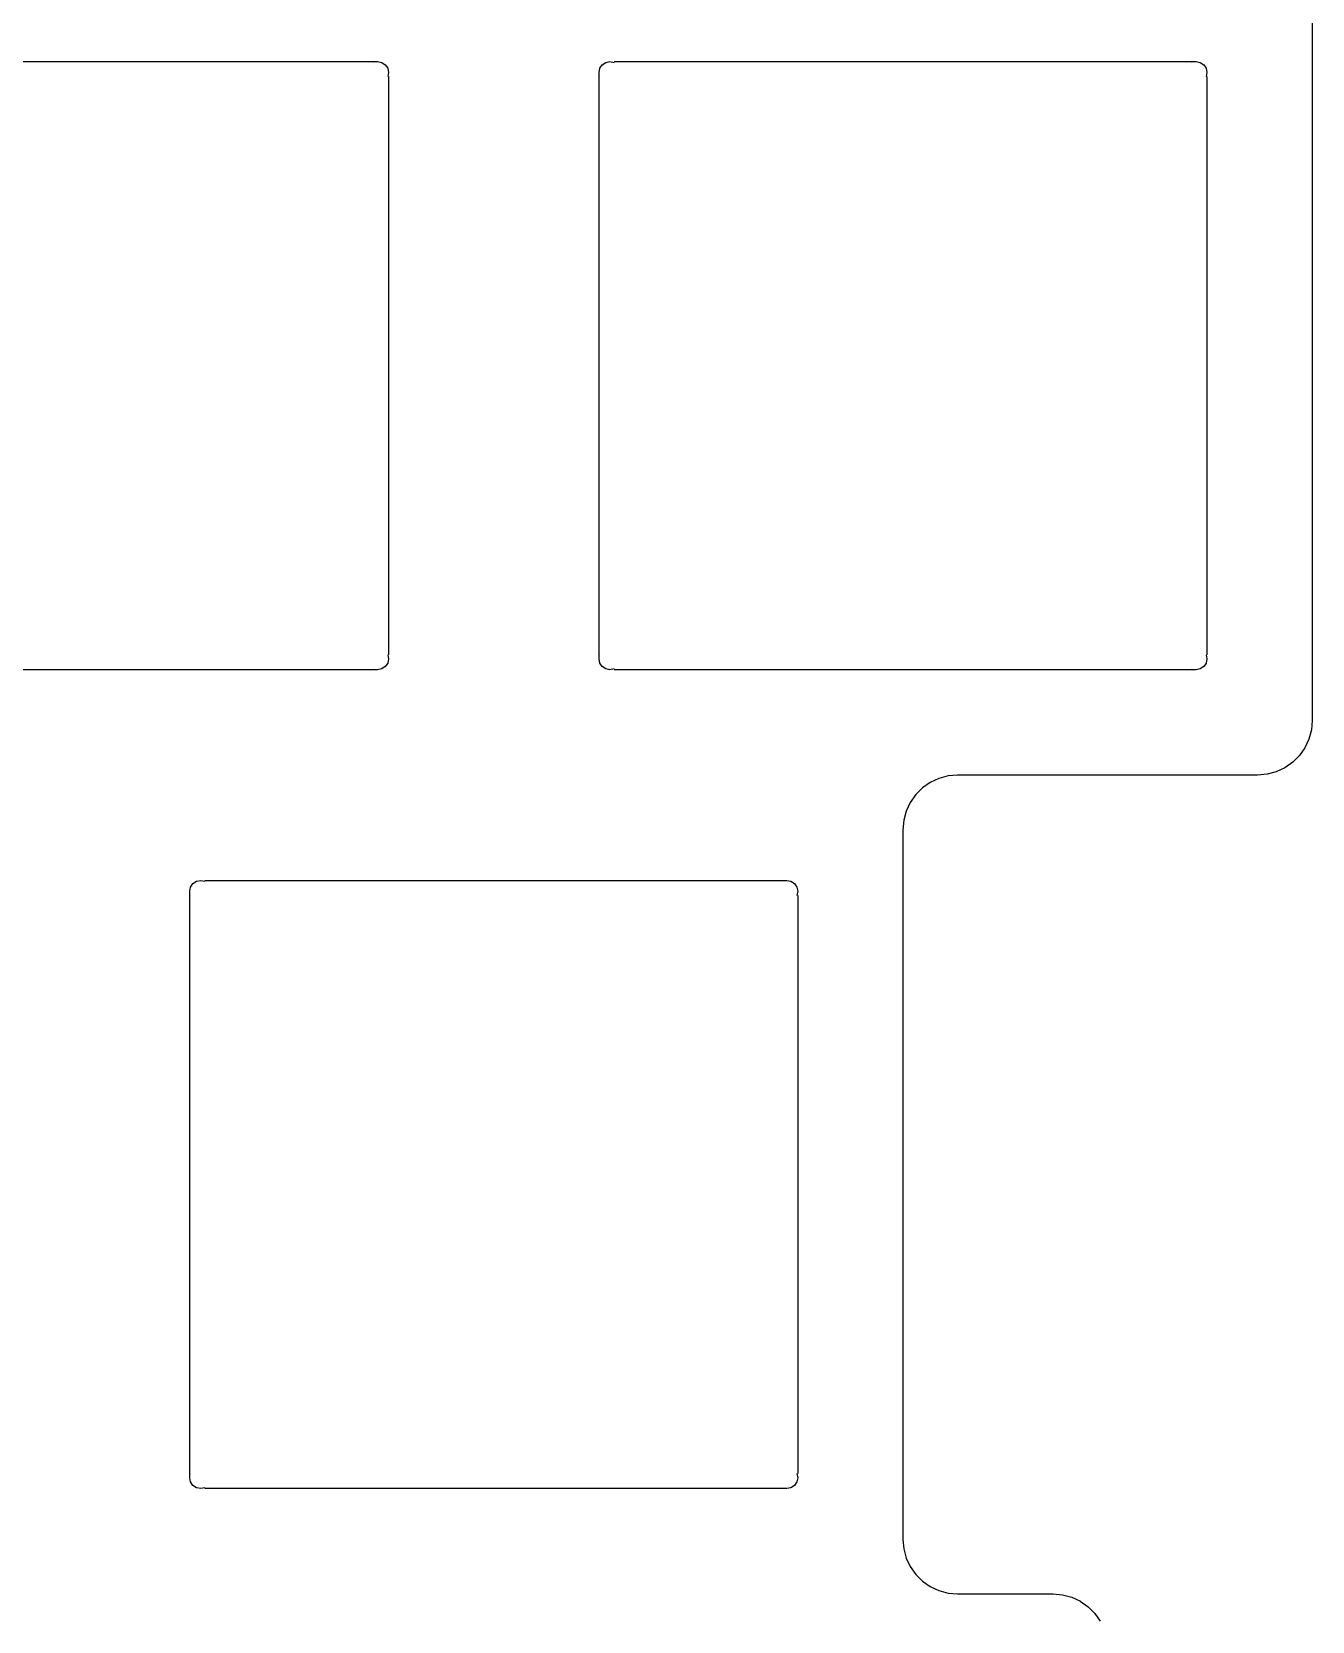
# Model space of a CAD drawing. Extents: x 55 to 248, y -167 to -34.
# Drawn here: x 208.32 to 238.12, y -103.82 to -66.84 of the extents above; entities that cross this region are included whole.
import ezdxf

# ---------------------------------------------------------------- set-up
doc = ezdxf.new("R2010")
doc.units = 0
doc.layers.add('Part__Feature1502', color=7, linetype='CONTINUOUS')

msp = doc.modelspace()

# ---------------------------------------------------------------- linework, layer by layer
at = {"layer": 'Part__Feature1502'}
for p, q in [((238.125, -63.97), (238.125, -82.8675)), ((238.125, -63.97, 1.58), (238.125, -82.8675, 1.58)), ((238.125, -63.97, 1.58), (238.125, -82.8675, 1.58)), ((238.125, -63.97), (238.125, -82.8675)), ((202.826, -67.5375), (216.274, -67.5375)), ((202.826, -67.5375, 1.58), (216.274, -67.5375, 1.58)), ((202.826, -67.5375), (216.274, -67.5375)), ((202.826, -67.5375, 1.58), (216.274, -67.5375, 1.58)), ((216.274, -67.5375), (216.371, -67.5375)), ((216.274, -67.5375, 1.58), (216.371, -67.5375, 1.58)), ((216.274, -67.5375), (216.371, -67.5375)), ((216.274, -67.5375, 1.58), (216.371, -67.5375, 1.58)), ((216.274, -67.5568), (216.274, -67.5568, 1.58)), ((216.274, -67.5568), (216.274, -67.5568, 1.58)), ((216.371, -67.5375), (216.468, -67.5568)), ((216.371, -67.5375, 1.58), (216.468, -67.5568, 1.58)), ((216.371, -67.5375), (216.371, -67.5375, 1.58)), ((216.371, -67.5375), (216.371, -67.5375, 1.58)), ((216.371, -67.5375, 1.58), (216.468, -67.5568, 1.58)), ((216.371, -67.5375), (216.468, -67.5568)), ((216.468, -67.5568), (216.551, -67.6119)), ((216.468, -67.5568, 1.58), (216.551, -67.6119, 1.58)), ((216.468, -67.5568), (216.468, -67.5568, 1.58)), ((216.468, -67.5568), (216.468, -67.5568, 1.58)), ((216.468, -67.5568, 1.58), (216.551, -67.6119, 1.58)), ((216.468, -67.5568), (216.551, -67.6119)), ((216.551, -67.6119), (216.606, -67.6943)), ((216.551, -67.6119, 1.58), (216.606, -67.6943, 1.58)), ((216.551, -67.6119), (216.551, -67.6119, 1.58)), ((216.551, -67.6119), (216.551, -67.6119, 1.58)), ((216.551, -67.6119, 1.58), (216.606, -67.6943, 1.58)), ((216.551, -67.6119), (216.606, -67.6943)), ((221.544, -67.6943), (221.599, -67.6119)), ((221.544, -67.6943, 1.58), (221.599, -67.6119, 1.58)), ((221.544, -67.6943, 1.58), (221.599, -67.6119, 1.58)), ((221.544, -67.6943), (221.599, -67.6119)), ((221.599, -67.6119), (221.682, -67.5568)), ((221.599, -67.6119, 1.58), (221.682, -67.5568, 1.58)), ((221.599, -67.6119, 1.58), (221.682, -67.5568, 1.58)), ((221.599, -67.6119), (221.682, -67.5568)), ((221.599, -67.6119), (221.599, -67.6119, 1.58)), ((221.599, -67.6119), (221.599, -67.6119, 1.58)), ((221.682, -67.5568), (221.779, -67.5375)), ((221.682, -67.5568, 1.58), (221.779, -67.5375, 1.58)), ((221.682, -67.5568, 1.58), (221.779, -67.5375, 1.58)), ((221.682, -67.5568), (221.779, -67.5375)), ((221.682, -67.5568), (221.682, -67.5568, 1.58)), ((221.682, -67.5568), (221.682, -67.5568, 1.58)), ((221.779, -67.5375), (221.876, -67.5568)), ((221.779, -67.5375, 1.58), (221.876, -67.5568, 1.58)), ((221.779, -67.5375), (221.779, -67.5375, 1.58)), ((221.779, -67.5375), (221.779, -67.5375, 1.58)), ((221.779, -67.5375, 1.58), (221.876, -67.5568, 1.58)), ((221.779, -67.5375), (221.876, -67.5568)), ((221.876, -67.5375), (235.324, -67.5375)), ((221.876, -67.5375, 1.58), (235.324, -67.5375, 1.58)), ((221.876, -67.5375), (235.324, -67.5375)), ((221.876, -67.5375, 1.58), (235.324, -67.5375, 1.58)), ((221.876, -67.5568), (221.876, -67.5568, 1.58)), ((221.876, -67.5568), (221.876, -67.5568, 1.58)), ((235.324, -67.5375), (235.421, -67.5375)), ((235.324, -67.5375, 1.58), (235.421, -67.5375, 1.58)), ((235.324, -67.5375), (235.421, -67.5375)), ((235.324, -67.5375, 1.58), (235.421, -67.5375, 1.58)), ((235.324, -67.5568), (235.324, -67.5568, 1.58)), ((235.324, -67.5568), (235.324, -67.5568, 1.58)), ((235.421, -67.5375), (235.518, -67.5568)), ((235.421, -67.5375, 1.58), (235.518, -67.5568, 1.58)), ((235.421, -67.5375), (235.421, -67.5375, 1.58)), ((235.421, -67.5375), (235.421, -67.5375, 1.58)), ((235.421, -67.5375, 1.58), (235.518, -67.5568, 1.58)), ((235.421, -67.5375), (235.518, -67.5568)), ((235.518, -67.5568), (235.601, -67.6119)), ((235.518, -67.5568, 1.58), (235.601, -67.6119, 1.58)), ((235.518, -67.5568), (235.518, -67.5568, 1.58)), ((235.518, -67.5568), (235.518, -67.5568, 1.58)), ((235.518, -67.5568, 1.58), (235.601, -67.6119, 1.58)), ((235.518, -67.5568), (235.601, -67.6119)), ((235.601, -67.6119), (235.656, -67.6943)), ((235.601, -67.6119, 1.58), (235.656, -67.6943, 1.58)), ((235.601, -67.6119), (235.601, -67.6119, 1.58)), ((235.601, -67.6119), (235.601, -67.6119, 1.58)), ((235.601, -67.6119, 1.58), (235.656, -67.6943, 1.58)), ((235.601, -67.6119), (235.656, -67.6943)), ((216.606, -67.6943), (216.625, -67.7915)), ((216.606, -67.6943, 1.58), (216.625, -67.7915, 1.58)), ((216.606, -67.6943), (216.606, -67.6943, 1.58)), ((216.606, -67.6943), (216.606, -67.6943, 1.58)), ((216.606, -67.6943, 1.58), (216.625, -67.7915, 1.58)), ((216.606, -67.6943), (216.625, -67.7915)), ((216.625, -67.7915), (216.606, -67.8887)), ((216.625, -67.7915, 1.58), (216.606, -67.8887, 1.58)), ((216.625, -67.7915, 1.58), (216.606, -67.8887, 1.58)), ((216.625, -67.7915), (216.606, -67.8887)), ((216.606, -67.8887), (216.606, -67.8887, 1.58)), ((216.606, -67.8887), (216.606, -67.8887, 1.58)), ((216.625, -67.7915), (216.625, -67.7915, 1.58)), ((216.625, -67.7915), (216.625, -67.7915, 1.58)), ((216.625, -67.8887), (216.625, -81.3363)), ((216.625, -67.8887, 1.58), (216.625, -81.3363, 1.58)), ((216.625, -67.8887), (216.625, -81.3363)), ((216.625, -67.8887, 1.58), (216.625, -81.3363, 1.58)), ((221.525, -67.7915), (221.544, -67.6943)), ((221.525, -67.7915, 1.58), (221.544, -67.6943, 1.58)), ((221.525, -67.7915, 1.58), (221.544, -67.6943, 1.58)), ((221.525, -67.7915), (221.544, -67.6943)), ((221.525, -67.8887), (221.525, -67.7915)), ((221.525, -67.8887, 1.58), (221.525, -67.7915, 1.58)), ((221.525, -67.8887), (221.525, -67.7915)), ((221.525, -67.8887, 1.58), (221.525, -67.7915, 1.58)), ((221.525, -67.7915), (221.525, -67.7915, 1.58)), ((221.525, -67.7915), (221.525, -67.7915, 1.58)), ((221.525, -81.3363), (221.525, -67.8887)), ((221.525, -81.3363, 1.58), (221.525, -67.8887, 1.58)), ((221.525, -81.3363), (221.525, -67.8887)), ((221.525, -81.3363, 1.58), (221.525, -67.8887, 1.58)), ((221.544, -67.6943), (221.544, -67.6943, 1.58)), ((221.544, -67.6943), (221.544, -67.6943, 1.58)), ((221.544, -67.8887), (221.544, -67.8887, 1.58)), ((221.544, -67.8887), (221.544, -67.8887, 1.58)), ((235.656, -67.6943), (235.675, -67.7915)), ((235.656, -67.6943, 1.58), (235.675, -67.7915, 1.58)), ((235.656, -67.6943), (235.656, -67.6943, 1.58)), ((235.656, -67.6943), (235.656, -67.6943, 1.58)), ((235.656, -67.6943, 1.58), (235.675, -67.7915, 1.58)), ((235.656, -67.6943), (235.675, -67.7915)), ((235.675, -67.7915), (235.656, -67.8887)), ((235.675, -67.7915, 1.58), (235.656, -67.8887, 1.58)), ((235.675, -67.7915, 1.58), (235.656, -67.8887, 1.58)), ((235.675, -67.7915), (235.656, -67.8887)), ((235.656, -67.8887), (235.656, -67.8887, 1.58)), ((235.656, -67.8887), (235.656, -67.8887, 1.58)), ((235.675, -67.7915), (235.675, -67.7915, 1.58)), ((235.675, -67.7915), (235.675, -67.7915, 1.58)), ((235.675, -67.8887), (235.675, -81.3363)), ((235.675, -67.8887, 1.58), (235.675, -81.3363, 1.58)), ((235.675, -67.8887), (235.675, -81.3363)), ((235.675, -67.8887, 1.58), (235.675, -81.3363, 1.58)), ((216.606, -81.3363), (216.625, -81.4335)), ((216.606, -81.3363, 1.58), (216.625, -81.4335, 1.58)), ((216.606, -81.3363), (216.606, -81.3363, 1.58)), ((216.606, -81.3363), (216.606, -81.3363, 1.58)), ((216.606, -81.3363, 1.58), (216.625, -81.4335, 1.58)), ((216.606, -81.3363), (216.625, -81.4335)), ((221.525, -81.4335), (221.525, -81.3363)), ((221.525, -81.4335, 1.58), (221.525, -81.3363, 1.58)), ((221.525, -81.4335), (221.525, -81.3363)), ((221.525, -81.4335, 1.58), (221.525, -81.3363, 1.58)), ((221.544, -81.3363), (221.544, -81.3363, 1.58)), ((221.544, -81.3363), (221.544, -81.3363, 1.58)), ((235.656, -81.3363), (235.675, -81.4335)), ((235.656, -81.3363, 1.58), (235.675, -81.4335, 1.58)), ((235.656, -81.3363), (235.656, -81.3363, 1.58)), ((235.656, -81.3363), (235.656, -81.3363, 1.58)), ((235.656, -81.3363, 1.58), (235.675, -81.4335, 1.58)), ((235.656, -81.3363), (235.675, -81.4335)), ((216.274, -81.6875), (202.826, -81.6875)), ((216.274, -81.6875, 1.58), (202.826, -81.6875, 1.58)), ((216.274, -81.6875), (202.826, -81.6875)), ((216.274, -81.6875, 1.58), (202.826, -81.6875, 1.58)), ((216.274, -81.6682), (216.274, -81.6682, 1.58)), ((216.274, -81.6682), (216.274, -81.6682, 1.58)), ((216.371, -81.6875), (216.274, -81.6875)), ((216.371, -81.6875, 1.58), (216.274, -81.6875, 1.58)), ((216.371, -81.6875), (216.274, -81.6875)), ((216.371, -81.6875, 1.58), (216.274, -81.6875, 1.58)), ((216.468, -81.6682), (216.371, -81.6875)), ((216.468, -81.6682, 1.58), (216.371, -81.6875, 1.58)), ((216.468, -81.6682, 1.58), (216.371, -81.6875, 1.58)), ((216.468, -81.6682), (216.371, -81.6875)), ((216.371, -81.6875), (216.371, -81.6875, 1.58)), ((216.371, -81.6875), (216.371, -81.6875, 1.58)), ((216.551, -81.6131), (216.468, -81.6682)), ((216.551, -81.6131, 1.58), (216.468, -81.6682, 1.58)), ((216.551, -81.6131, 1.58), (216.468, -81.6682, 1.58)), ((216.551, -81.6131), (216.468, -81.6682)), ((216.468, -81.6682), (216.468, -81.6682, 1.58)), ((216.468, -81.6682), (216.468, -81.6682, 1.58)), ((216.606, -81.5307), (216.551, -81.6131)), ((216.606, -81.5307, 1.58), (216.551, -81.6131, 1.58)), ((216.606, -81.5307, 1.58), (216.551, -81.6131, 1.58)), ((216.606, -81.5307), (216.551, -81.6131)), ((216.551, -81.6131), (216.551, -81.6131, 1.58)), ((216.551, -81.6131), (216.551, -81.6131, 1.58)), ((216.625, -81.4335), (216.606, -81.5307)), ((216.625, -81.4335, 1.58), (216.606, -81.5307, 1.58)), ((216.625, -81.4335, 1.58), (216.606, -81.5307, 1.58)), ((216.625, -81.4335), (216.606, -81.5307)), ((216.606, -81.5307), (216.606, -81.5307, 1.58)), ((216.606, -81.5307), (216.606, -81.5307, 1.58)), ((216.625, -81.4335), (216.625, -81.4335, 1.58)), ((216.625, -81.4335), (216.625, -81.4335, 1.58)), ((221.544, -81.5307), (221.525, -81.4335)), ((221.544, -81.5307, 1.58), (221.525, -81.4335, 1.58)), ((221.544, -81.5307, 1.58), (221.525, -81.4335, 1.58)), ((221.525, -81.4335), (221.525, -81.4335, 1.58)), ((221.544, -81.5307), (221.525, -81.4335)), ((221.525, -81.4335), (221.525, -81.4335, 1.58)), ((221.599, -81.6131), (221.544, -81.5307)), ((221.599, -81.6131, 1.58), (221.544, -81.5307, 1.58)), ((221.599, -81.6131, 1.58), (221.544, -81.5307, 1.58)), ((221.544, -81.5307), (221.544, -81.5307, 1.58)), ((221.599, -81.6131), (221.544, -81.5307)), ((221.544, -81.5307), (221.544, -81.5307, 1.58)), ((221.682, -81.6682), (221.599, -81.6131)), ((221.682, -81.6682, 1.58), (221.599, -81.6131, 1.58)), ((221.682, -81.6682, 1.58), (221.599, -81.6131, 1.58)), ((221.599, -81.6131), (221.599, -81.6131, 1.58)), ((221.682, -81.6682), (221.599, -81.6131)), ((221.599, -81.6131), (221.599, -81.6131, 1.58)), ((221.779, -81.6875), (221.682, -81.6682)), ((221.779, -81.6875, 1.58), (221.682, -81.6682, 1.58)), ((221.779, -81.6875, 1.58), (221.682, -81.6682, 1.58)), ((221.682, -81.6682), (221.682, -81.6682, 1.58)), ((221.779, -81.6875), (221.682, -81.6682)), ((221.682, -81.6682), (221.682, -81.6682, 1.58)), ((221.876, -81.6682), (221.779, -81.6875)), ((221.876, -81.6682, 1.58), (221.779, -81.6875, 1.58)), ((221.876, -81.6682, 1.58), (221.779, -81.6875, 1.58)), ((221.876, -81.6682), (221.779, -81.6875)), ((221.779, -81.6875), (221.779, -81.6875, 1.58)), ((221.779, -81.6875), (221.779, -81.6875, 1.58)), ((221.876, -81.6682), (221.876, -81.6682, 1.58)), ((221.876, -81.6682), (221.876, -81.6682, 1.58)), ((235.324, -81.6875), (221.876, -81.6875)), ((235.324, -81.6875, 1.58), (221.876, -81.6875, 1.58)), ((235.324, -81.6875), (221.876, -81.6875)), ((235.324, -81.6875, 1.58), (221.876, -81.6875, 1.58)), ((235.324, -81.6682), (235.324, -81.6682, 1.58)), ((235.324, -81.6682), (235.324, -81.6682, 1.58)), ((235.421, -81.6875), (235.324, -81.6875)), ((235.421, -81.6875, 1.58), (235.324, -81.6875, 1.58)), ((235.421, -81.6875), (235.324, -81.6875)), ((235.421, -81.6875, 1.58), (235.324, -81.6875, 1.58)), ((235.518, -81.6682), (235.421, -81.6875)), ((235.518, -81.6682, 1.58), (235.421, -81.6875, 1.58)), ((235.518, -81.6682, 1.58), (235.421, -81.6875, 1.58)), ((235.518, -81.6682), (235.421, -81.6875)), ((235.421, -81.6875), (235.421, -81.6875, 1.58)), ((235.421, -81.6875), (235.421, -81.6875, 1.58)), ((235.601, -81.6131), (235.518, -81.6682)), ((235.601, -81.6131, 1.58), (235.518, -81.6682, 1.58)), ((235.601, -81.6131, 1.58), (235.518, -81.6682, 1.58)), ((235.601, -81.6131), (235.518, -81.6682)), ((235.518, -81.6682), (235.518, -81.6682, 1.58)), ((235.518, -81.6682), (235.518, -81.6682, 1.58)), ((235.656, -81.5307), (235.601, -81.6131)), ((235.656, -81.5307, 1.58), (235.601, -81.6131, 1.58)), ((235.656, -81.5307, 1.58), (235.601, -81.6131, 1.58)), ((235.656, -81.5307), (235.601, -81.6131)), ((235.601, -81.6131), (235.601, -81.6131, 1.58)), ((235.601, -81.6131), (235.601, -81.6131, 1.58)), ((235.675, -81.4335), (235.656, -81.5307)), ((235.675, -81.4335, 1.58), (235.656, -81.5307, 1.58)), ((235.675, -81.4335, 1.58), (235.656, -81.5307, 1.58)), ((235.675, -81.4335), (235.656, -81.5307)), ((235.656, -81.5307), (235.656, -81.5307, 1.58)), ((235.656, -81.5307), (235.656, -81.5307, 1.58)), ((235.675, -81.4335), (235.675, -81.4335, 1.58)), ((235.675, -81.4335), (235.675, -81.4335, 1.58)), ((238.106, -83.088), (238.048, -83.3019)), ((238.106, -83.088, 1.58), (238.048, -83.3019, 1.58)), ((238.106, -83.088, 1.58), (238.048, -83.3019, 1.58)), ((238.106, -83.088), (238.048, -83.3019)), ((238.125, -82.8675), (238.106, -83.088)), ((238.125, -82.8675, 1.58), (238.106, -83.088, 1.58)), ((238.125, -82.8675, 1.58), (238.106, -83.088, 1.58)), ((238.125, -82.8675), (238.106, -83.088)), ((238.106, -83.088), (238.106, -83.088, 1.58)), ((238.106, -83.088), (238.106, -83.088, 1.58)), ((238.125, -82.8675), (238.125, -82.8675, 1.58)), ((238.125, -82.8675), (238.125, -82.8675, 1.58)), ((237.955, -83.5025), (237.828, -83.6838)), ((237.955, -83.5025, 1.58), (237.828, -83.6838, 1.58)), ((237.955, -83.5025, 1.58), (237.828, -83.6838, 1.58)), ((237.955, -83.5025), (237.828, -83.6838)), ((238.048, -83.3019), (237.955, -83.5025)), ((238.048, -83.3019, 1.58), (237.955, -83.5025, 1.58)), ((238.048, -83.3019, 1.58), (237.955, -83.5025, 1.58)), ((238.048, -83.3019), (237.955, -83.5025)), ((237.955, -83.5025), (237.955, -83.5025, 1.58)), ((237.955, -83.5025), (237.955, -83.5025, 1.58)), ((238.048, -83.3019), (238.048, -83.3019, 1.58)), ((238.048, -83.3019), (238.048, -83.3019, 1.58)), ((237.671, -83.8404), (237.49, -83.9674)), ((237.671, -83.8404, 1.58), (237.49, -83.9674, 1.58)), ((237.671, -83.8404, 1.58), (237.49, -83.9674, 1.58)), ((237.671, -83.8404), (237.49, -83.9674)), ((237.828, -83.6838), (237.671, -83.8404)), ((237.828, -83.6838, 1.58), (237.671, -83.8404, 1.58)), ((237.828, -83.6838, 1.58), (237.671, -83.8404, 1.58)), ((237.828, -83.6838), (237.671, -83.8404)), ((237.671, -83.8404), (237.671, -83.8404, 1.58)), ((237.671, -83.8404), (237.671, -83.8404, 1.58)), ((237.828, -83.6838), (237.828, -83.6838, 1.58)), ((237.828, -83.6838), (237.828, -83.6838, 1.58)), ((229.235, -84.3076), (229.054, -84.4346)), ((229.235, -84.3076, 1.58), (229.054, -84.4346, 1.58)), ((229.235, -84.3076, 1.58), (229.054, -84.4346, 1.58)), ((229.235, -84.3076), (229.054, -84.4346)), ((229.436, -84.2141), (229.235, -84.3076)), ((229.436, -84.2141, 1.58), (229.235, -84.3076, 1.58)), ((229.436, -84.2141, 1.58), (229.235, -84.3076, 1.58)), ((229.436, -84.2141), (229.235, -84.3076)), ((229.235, -84.3076), (229.235, -84.3076, 1.58)), ((229.235, -84.3076), (229.235, -84.3076, 1.58)), ((229.649, -84.1568), (229.436, -84.2141)), ((229.649, -84.1568, 1.58), (229.436, -84.2141, 1.58)), ((229.649, -84.1568, 1.58), (229.436, -84.2141, 1.58)), ((229.649, -84.1568), (229.436, -84.2141)), ((229.436, -84.2141), (229.436, -84.2141, 1.58)), ((229.436, -84.2141), (229.436, -84.2141, 1.58)), ((229.87, -84.1375), (229.649, -84.1568)), ((229.87, -84.1375, 1.58), (229.649, -84.1568, 1.58)), ((229.87, -84.1375, 1.58), (229.649, -84.1568, 1.58)), ((229.87, -84.1375), (229.649, -84.1568)), ((229.649, -84.1568), (229.649, -84.1568, 1.58)), ((229.649, -84.1568), (229.649, -84.1568, 1.58)), ((236.855, -84.1375), (229.87, -84.1375)), ((236.855, -84.1375, 1.58), (229.87, -84.1375, 1.58)), ((236.855, -84.1375, 1.58), (229.87, -84.1375, 1.58)), ((229.87, -84.1375), (229.87, -84.1375, 1.58)), ((236.855, -84.1375), (229.87, -84.1375)), ((229.87, -84.1375), (229.87, -84.1375, 1.58)), ((237.076, -84.1182), (236.855, -84.1375)), ((237.076, -84.1182, 1.58), (236.855, -84.1375, 1.58)), ((237.076, -84.1182, 1.58), (236.855, -84.1375, 1.58)), ((237.076, -84.1182), (236.855, -84.1375)), ((236.855, -84.1375), (236.855, -84.1375, 1.58)), ((236.855, -84.1375), (236.855, -84.1375, 1.58)), ((237.289, -84.0609), (237.076, -84.1182)), ((237.289, -84.0609, 1.58), (237.076, -84.1182, 1.58)), ((237.289, -84.0609, 1.58), (237.076, -84.1182, 1.58)), ((237.289, -84.0609), (237.076, -84.1182)), ((237.076, -84.1182), (237.076, -84.1182, 1.58)), ((237.076, -84.1182), (237.076, -84.1182, 1.58)), ((237.49, -83.9674), (237.289, -84.0609)), ((237.49, -83.9674, 1.58), (237.289, -84.0609, 1.58)), ((237.49, -83.9674, 1.58), (237.289, -84.0609, 1.58)), ((237.49, -83.9674), (237.289, -84.0609)), ((237.289, -84.0609), (237.289, -84.0609, 1.58)), ((237.289, -84.0609), (237.289, -84.0609, 1.58)), ((237.49, -83.9674), (237.49, -83.9674, 1.58)), ((237.49, -83.9674), (237.49, -83.9674, 1.58)), ((228.897, -84.5912), (228.77, -84.7725)), ((228.897, -84.5912, 1.58), (228.77, -84.7725, 1.58)), ((228.897, -84.5912, 1.58), (228.77, -84.7725, 1.58)), ((228.897, -84.5912), (228.77, -84.7725)), ((229.054, -84.4346), (228.897, -84.5912)), ((229.054, -84.4346, 1.58), (228.897, -84.5912, 1.58)), ((229.054, -84.4346, 1.58), (228.897, -84.5912, 1.58)), ((229.054, -84.4346), (228.897, -84.5912)), ((228.897, -84.5912), (228.897, -84.5912, 1.58)), ((228.897, -84.5912), (228.897, -84.5912, 1.58)), ((229.054, -84.4346), (229.054, -84.4346, 1.58)), ((229.054, -84.4346), (229.054, -84.4346, 1.58)), ((228.677, -84.9731), (228.619, -85.187)), ((228.677, -84.9731, 1.58), (228.619, -85.187, 1.58)), ((228.677, -84.9731, 1.58), (228.619, -85.187, 1.58)), ((228.677, -84.9731), (228.619, -85.187)), ((228.77, -84.7725), (228.677, -84.9731)), ((228.77, -84.7725, 1.58), (228.677, -84.9731, 1.58)), ((228.77, -84.7725, 1.58), (228.677, -84.9731, 1.58)), ((228.77, -84.7725), (228.677, -84.9731)), ((228.677, -84.9731), (228.677, -84.9731, 1.58)), ((228.677, -84.9731), (228.677, -84.9731, 1.58)), ((228.77, -84.7725), (228.77, -84.7725, 1.58)), ((228.77, -84.7725), (228.77, -84.7725, 1.58)), ((228.619, -85.187), (228.6, -85.4075)), ((228.619, -85.187, 1.58), (228.6, -85.4075, 1.58)), ((228.619, -85.187, 1.58), (228.6, -85.4075, 1.58)), ((228.619, -85.187), (228.6, -85.4075)), ((228.6, -85.4075), (228.6, -101.918)), ((228.6, -85.4075, 1.58), (228.6, -101.918, 1.58)), ((228.6, -85.4075), (228.6, -85.4075, 1.58)), ((228.6, -85.4075), (228.6, -85.4075, 1.58)), ((228.6, -85.4075, 1.58), (228.6, -101.918, 1.58)), ((228.6, -85.4075), (228.6, -101.918)), ((228.619, -85.187), (228.619, -85.187, 1.58)), ((228.619, -85.187), (228.619, -85.187, 1.58)), ((212, -86.8415), (212.019, -86.7443)), ((212, -86.8415, 1.58), (212.019, -86.7443, 1.58)), ((212, -86.8415, 1.58), (212.019, -86.7443, 1.58)), ((212, -86.8415), (212.019, -86.7443)), ((212, -86.9387), (212, -86.8415)), ((212, -86.9387, 1.58), (212, -86.8415, 1.58)), ((212, -86.9387), (212, -86.8415)), ((212, -86.9387, 1.58), (212, -86.8415, 1.58)), ((212, -86.8415), (212, -86.8415, 1.58)), ((212, -86.8415), (212, -86.8415, 1.58)), ((212.019, -86.7443), (212.074, -86.6619)), ((212.019, -86.7443, 1.58), (212.074, -86.6619, 1.58)), ((212.019, -86.7443, 1.58), (212.074, -86.6619, 1.58)), ((212.019, -86.7443), (212.074, -86.6619)), ((212.019, -86.7443), (212.019, -86.7443, 1.58)), ((212.019, -86.7443), (212.019, -86.7443, 1.58)), ((212.074, -86.6619), (212.157, -86.6068)), ((212.074, -86.6619, 1.58), (212.157, -86.6068, 1.58)), ((212.074, -86.6619, 1.58), (212.157, -86.6068, 1.58)), ((212.074, -86.6619), (212.157, -86.6068)), ((212.074, -86.6619), (212.074, -86.6619, 1.58)), ((212.074, -86.6619), (212.074, -86.6619, 1.58)), ((212.157, -86.6068), (212.254, -86.5875)), ((212.157, -86.6068, 1.58), (212.254, -86.5875, 1.58)), ((212.157, -86.6068, 1.58), (212.254, -86.5875, 1.58)), ((212.157, -86.6068), (212.254, -86.5875)), ((212.157, -86.6068), (212.157, -86.6068, 1.58)), ((212.157, -86.6068), (212.157, -86.6068, 1.58)), ((212.254, -86.5875), (212.351, -86.6068)), ((212.254, -86.5875, 1.58), (212.351, -86.6068, 1.58)), ((212.254, -86.5875), (212.254, -86.5875, 1.58)), ((212.254, -86.5875), (212.254, -86.5875, 1.58)), ((212.254, -86.5875, 1.58), (212.351, -86.6068, 1.58)), ((212.254, -86.5875), (212.351, -86.6068)), ((212.351, -86.5875), (225.799, -86.5875)), ((212.351, -86.5875, 1.58), (225.799, -86.5875, 1.58)), ((212.351, -86.5875), (225.799, -86.5875)), ((212.351, -86.5875, 1.58), (225.799, -86.5875, 1.58)), ((212.351, -86.6068), (212.351, -86.6068, 1.58)), ((212.351, -86.6068), (212.351, -86.6068, 1.58)), ((225.799, -86.5875), (225.896, -86.5875)), ((225.799, -86.5875, 1.58), (225.896, -86.5875, 1.58)), ((225.799, -86.5875), (225.896, -86.5875)), ((225.799, -86.5875, 1.58), (225.896, -86.5875, 1.58)), ((225.799, -86.6068), (225.799, -86.6068, 1.58)), ((225.799, -86.6068), (225.799, -86.6068, 1.58)), ((225.896, -86.5875), (225.993, -86.6068)), ((225.896, -86.5875, 1.58), (225.993, -86.6068, 1.58)), ((225.896, -86.5875), (225.896, -86.5875, 1.58)), ((225.896, -86.5875), (225.896, -86.5875, 1.58)), ((225.896, -86.5875, 1.58), (225.993, -86.6068, 1.58)), ((225.896, -86.5875), (225.993, -86.6068)), ((225.993, -86.6068), (226.076, -86.6619)), ((225.993, -86.6068, 1.58), (226.076, -86.6619, 1.58)), ((225.993, -86.6068), (225.993, -86.6068, 1.58)), ((225.993, -86.6068), (225.993, -86.6068, 1.58)), ((225.993, -86.6068, 1.58), (226.076, -86.6619, 1.58)), ((225.993, -86.6068), (226.076, -86.6619)), ((226.076, -86.6619), (226.131, -86.7443)), ((226.076, -86.6619, 1.58), (226.131, -86.7443, 1.58)), ((226.076, -86.6619), (226.076, -86.6619, 1.58)), ((226.076, -86.6619), (226.076, -86.6619, 1.58)), ((226.076, -86.6619, 1.58), (226.131, -86.7443, 1.58)), ((226.076, -86.6619), (226.131, -86.7443)), ((226.131, -86.7443), (226.15, -86.8415)), ((226.131, -86.7443, 1.58), (226.15, -86.8415, 1.58)), ((226.131, -86.7443), (226.131, -86.7443, 1.58)), ((226.131, -86.7443), (226.131, -86.7443, 1.58)), ((226.131, -86.7443, 1.58), (226.15, -86.8415, 1.58)), ((226.131, -86.7443), (226.15, -86.8415)), ((226.15, -86.8415), (226.131, -86.9387)), ((226.15, -86.8415, 1.58), (226.131, -86.9387, 1.58)), ((226.15, -86.8415, 1.58), (226.131, -86.9387, 1.58)), ((226.15, -86.8415), (226.131, -86.9387)), ((226.15, -86.8415), (226.15, -86.8415, 1.58)), ((226.15, -86.8415), (226.15, -86.8415, 1.58)), ((212, -100.386), (212, -86.9387)), ((212, -100.382, 1.58), (212, -86.9387, 1.58)), ((212, -100.386), (212, -86.9387)), ((212, -100.382, 1.58), (212, -86.9387, 1.58)), ((212.019, -86.9387), (212.019, -86.9387, 1.58)), ((212.019, -86.9387), (212.019, -86.9387, 1.58)), ((226.131, -86.9387), (226.131, -86.9387, 1.58)), ((226.131, -86.9387), (226.131, -86.9387, 1.58)), ((226.15, -86.9387), (226.15, -100.386)), ((226.15, -86.9387, 1.58), (226.15, -100.386, 1.58)), ((226.15, -86.9387), (226.15, -100.386)), ((226.15, -86.9387, 1.58), (226.15, -100.386, 1.58)), ((212, -100.484, 1.58), (212, -100.382, 1.58)), ((212, -100.484, 1.58), (212, -100.382, 1.58)), ((212, -100.484), (212, -100.386)), ((212, -100.484), (212, -100.386)), ((212.019, -100.581), (212, -100.484)), ((212.019, -100.581, 1.58), (212, -100.484, 1.58)), ((212.019, -100.581, 1.58), (212, -100.484, 1.58)), ((212, -100.484), (212, -100.484, 1.58)), ((212.019, -100.581), (212, -100.484)), ((212, -100.484), (212, -100.484, 1.58)), ((212.019, -100.386), (212.019, -100.386, 1.58)), ((212.019, -100.386), (212.019, -100.386, 1.58)), ((226.131, -100.386), (226.15, -100.484)), ((226.131, -100.386, 1.58), (226.15, -100.484, 1.58)), ((226.131, -100.386), (226.131, -100.386, 1.58)), ((226.131, -100.386), (226.131, -100.386, 1.58)), ((226.131, -100.386, 1.58), (226.15, -100.484, 1.58)), ((226.131, -100.386), (226.15, -100.484)), ((226.15, -100.484), (226.131, -100.581)), ((226.15, -100.484, 1.58), (226.131, -100.581, 1.58)), ((226.15, -100.484, 1.58), (226.131, -100.581, 1.58)), ((226.15, -100.484), (226.131, -100.581)), ((226.15, -100.484), (226.15, -100.484, 1.58)), ((226.15, -100.484), (226.15, -100.484, 1.58)), ((212.074, -100.663), (212.019, -100.581)), ((212.074, -100.663, 1.58), (212.019, -100.581, 1.58)), ((212.074, -100.663, 1.58), (212.019, -100.581, 1.58)), ((212.019, -100.581), (212.019, -100.581, 1.58)), ((212.074, -100.663), (212.019, -100.581)), ((212.019, -100.581), (212.019, -100.581, 1.58)), ((212.157, -100.718), (212.074, -100.663)), ((212.157, -100.718, 1.58), (212.074, -100.663, 1.58)), ((212.157, -100.718, 1.58), (212.074, -100.663, 1.58)), ((212.074, -100.663), (212.074, -100.663, 1.58)), ((212.157, -100.718), (212.074, -100.663)), ((212.074, -100.663), (212.074, -100.663, 1.58)), ((212.254, -100.737), (212.157, -100.718)), ((212.254, -100.737, 1.58), (212.157, -100.718, 1.58)), ((212.254, -100.737, 1.58), (212.157, -100.718, 1.58)), ((212.157, -100.718), (212.157, -100.718, 1.58)), ((212.254, -100.737), (212.157, -100.718)), ((212.157, -100.718), (212.157, -100.718, 1.58)), ((212.351, -100.718), (212.254, -100.738)), ((212.351, -100.718, 1.58), (212.254, -100.738, 1.58)), ((212.351, -100.718, 1.58), (212.254, -100.738, 1.58)), ((212.351, -100.718), (212.254, -100.738)), ((212.254, -100.737), (212.254, -100.737, 1.58)), ((212.254, -100.737), (212.254, -100.737, 1.58)), ((212.351, -100.718), (212.351, -100.718, 1.58)), ((212.351, -100.718), (212.351, -100.718, 1.58)), ((225.799, -100.737), (212.351, -100.737)), ((225.795, -100.737, 1.58), (212.351, -100.737, 1.58)), ((225.799, -100.737), (212.351, -100.737)), ((225.795, -100.737, 1.58), (212.351, -100.737, 1.58)), ((225.896, -100.737, 1.58), (225.795, -100.737, 1.58)), ((225.896, -100.737, 1.58), (225.795, -100.737, 1.58)), ((225.799, -100.718), (225.799, -100.718, 1.58)), ((225.799, -100.718), (225.799, -100.718, 1.58)), ((225.896, -100.737), (225.799, -100.737)), ((225.896, -100.737), (225.799, -100.737)), ((225.993, -100.718), (225.896, -100.738)), ((225.993, -100.718, 1.58), (225.896, -100.738, 1.58)), ((225.993, -100.718, 1.58), (225.896, -100.738, 1.58)), ((225.993, -100.718), (225.896, -100.738)), ((225.896, -100.737), (225.896, -100.737, 1.58)), ((225.896, -100.737), (225.896, -100.737, 1.58)), ((226.076, -100.663), (225.993, -100.718)), ((226.076, -100.663, 1.58), (225.993, -100.718, 1.58)), ((226.076, -100.663, 1.58), (225.993, -100.718, 1.58)), ((226.076, -100.663), (225.993, -100.718)), ((225.993, -100.718), (225.993, -100.718, 1.58)), ((225.993, -100.718), (225.993, -100.718, 1.58)), ((226.131, -100.581), (226.076, -100.663)), ((226.131, -100.581, 1.58), (226.076, -100.663, 1.58)), ((226.131, -100.581, 1.58), (226.076, -100.663, 1.58)), ((226.131, -100.581), (226.076, -100.663)), ((226.076, -100.663), (226.076, -100.663, 1.58)), ((226.076, -100.663), (226.076, -100.663, 1.58)), ((226.131, -100.581), (226.131, -100.581, 1.58)), ((226.131, -100.581), (226.131, -100.581, 1.58)), ((228.6, -101.918), (228.619, -102.138)), ((228.6, -101.918, 1.58), (228.619, -102.138, 1.58)), ((228.6, -101.918), (228.6, -101.918, 1.58)), ((228.6, -101.918), (228.6, -101.918, 1.58)), ((228.6, -101.918, 1.58), (228.619, -102.138, 1.58)), ((228.6, -101.918), (228.619, -102.138)), ((228.619, -102.138), (228.677, -102.352)), ((228.619, -102.138, 1.58), (228.677, -102.352, 1.58)), ((228.619, -102.138), (228.619, -102.138, 1.58)), ((228.619, -102.138), (228.619, -102.138, 1.58)), ((228.619, -102.138, 1.58), (228.677, -102.352, 1.58)), ((228.619, -102.138), (228.677, -102.352)), ((228.677, -102.352), (228.77, -102.553)), ((228.677, -102.352, 1.58), (228.77, -102.553, 1.58)), ((228.677, -102.352), (228.677, -102.352, 1.58)), ((228.677, -102.352), (228.677, -102.352, 1.58)), ((228.677, -102.352, 1.58), (228.77, -102.553, 1.58)), ((228.677, -102.352), (228.77, -102.553)), ((228.77, -102.552), (228.897, -102.734)), ((228.77, -102.552, 1.58), (228.897, -102.734, 1.58)), ((228.77, -102.552), (228.77, -102.552, 1.58)), ((228.77, -102.552), (228.77, -102.552, 1.58)), ((228.77, -102.552, 1.58), (228.897, -102.734, 1.58)), ((228.77, -102.552), (228.897, -102.734)), ((228.897, -102.734), (229.054, -102.89)), ((228.897, -102.734, 1.58), (229.054, -102.89, 1.58)), ((228.897, -102.734), (228.897, -102.734, 1.58)), ((228.897, -102.734), (228.897, -102.734, 1.58)), ((228.897, -102.734, 1.58), (229.054, -102.89, 1.58)), ((228.897, -102.734), (229.054, -102.89)), ((229.054, -102.89), (229.235, -103.017)), ((229.054, -102.89, 1.58), (229.235, -103.017, 1.58)), ((229.054, -102.89), (229.054, -102.89, 1.58)), ((229.054, -102.89), (229.054, -102.89, 1.58)), ((229.054, -102.89, 1.58), (229.235, -103.017, 1.58)), ((229.054, -102.89), (229.235, -103.017)), ((229.235, -103.017), (229.436, -103.111)), ((229.235, -103.017, 1.58), (229.436, -103.111, 1.58)), ((229.235, -103.017), (229.235, -103.017, 1.58)), ((229.235, -103.017), (229.235, -103.017, 1.58)), ((229.235, -103.017, 1.58), (229.436, -103.111, 1.58)), ((229.235, -103.017), (229.436, -103.111)), ((229.436, -103.111), (229.649, -103.168)), ((229.436, -103.111, 1.58), (229.649, -103.168, 1.58)), ((229.436, -103.111), (229.436, -103.111, 1.58)), ((229.436, -103.111), (229.436, -103.111, 1.58)), ((229.436, -103.111, 1.58), (229.649, -103.168, 1.58)), ((229.436, -103.111), (229.649, -103.168)), ((229.649, -103.168), (229.87, -103.188)), ((229.649, -103.168, 1.58), (229.87, -103.188, 1.58)), ((229.649, -103.168), (229.649, -103.168, 1.58)), ((229.649, -103.168), (229.649, -103.168, 1.58)), ((229.649, -103.168, 1.58), (229.87, -103.188, 1.58)), ((229.649, -103.168), (229.87, -103.188)), ((229.87, -103.188), (232.093, -103.188)), ((229.87, -103.188, 1.58), (232.093, -103.188, 1.58)), ((229.87, -103.188), (229.87, -103.188, 1.58)), ((229.87, -103.188), (229.87, -103.188, 1.58)), ((229.87, -103.188, 1.58), (232.093, -103.188, 1.58)), ((229.87, -103.188), (232.093, -103.188)), ((232.093, -103.188), (232.313, -103.207)), ((232.093, -103.188, 1.58), (232.313, -103.207, 1.58)), ((232.093, -103.188), (232.093, -103.188, 1.58)), ((232.093, -103.188), (232.093, -103.188, 1.58)), ((232.093, -103.188, 1.58), (232.313, -103.207, 1.58)), ((232.093, -103.188), (232.313, -103.207)), ((232.313, -103.207), (232.527, -103.264)), ((232.313, -103.207, 1.58), (232.527, -103.264, 1.58)), ((232.313, -103.207), (232.313, -103.207, 1.58)), ((232.313, -103.207), (232.313, -103.207, 1.58)), ((232.313, -103.207, 1.58), (232.527, -103.264, 1.58)), ((232.313, -103.207), (232.527, -103.264)), ((232.527, -103.264), (232.728, -103.358)), ((232.527, -103.264, 1.58), (232.728, -103.358, 1.58)), ((232.527, -103.264), (232.527, -103.264, 1.58)), ((232.527, -103.264), (232.527, -103.264, 1.58)), ((232.527, -103.264, 1.58), (232.728, -103.358, 1.58)), ((232.527, -103.264), (232.728, -103.358)), ((232.727, -103.358), (232.909, -103.485)), ((232.727, -103.358, 1.58), (232.909, -103.485, 1.58)), ((232.727, -103.358), (232.727, -103.358, 1.58)), ((232.727, -103.358), (232.727, -103.358, 1.58)), ((232.727, -103.358, 1.58), (232.909, -103.485, 1.58)), ((232.727, -103.358), (232.909, -103.485)), ((232.909, -103.485), (233.065, -103.641)), ((232.909, -103.485, 1.58), (233.065, -103.641, 1.58)), ((232.909, -103.485), (232.909, -103.485, 1.58)), ((232.909, -103.485), (232.909, -103.485, 1.58)), ((232.909, -103.485, 1.58), (233.065, -103.641, 1.58)), ((232.909, -103.485), (233.065, -103.641)), ((233.065, -103.641), (233.192, -103.822)), ((233.065, -103.641, 1.58), (233.192, -103.822, 1.58)), ((233.065, -103.641), (233.065, -103.641, 1.58)), ((233.065, -103.641), (233.065, -103.641, 1.58)), ((233.065, -103.641, 1.58), (233.192, -103.822, 1.58)), ((233.065, -103.641), (233.192, -103.822))]:
    msp.add_line(p, q, dxfattribs=at)

doc.saveas('drawing.dxf')
